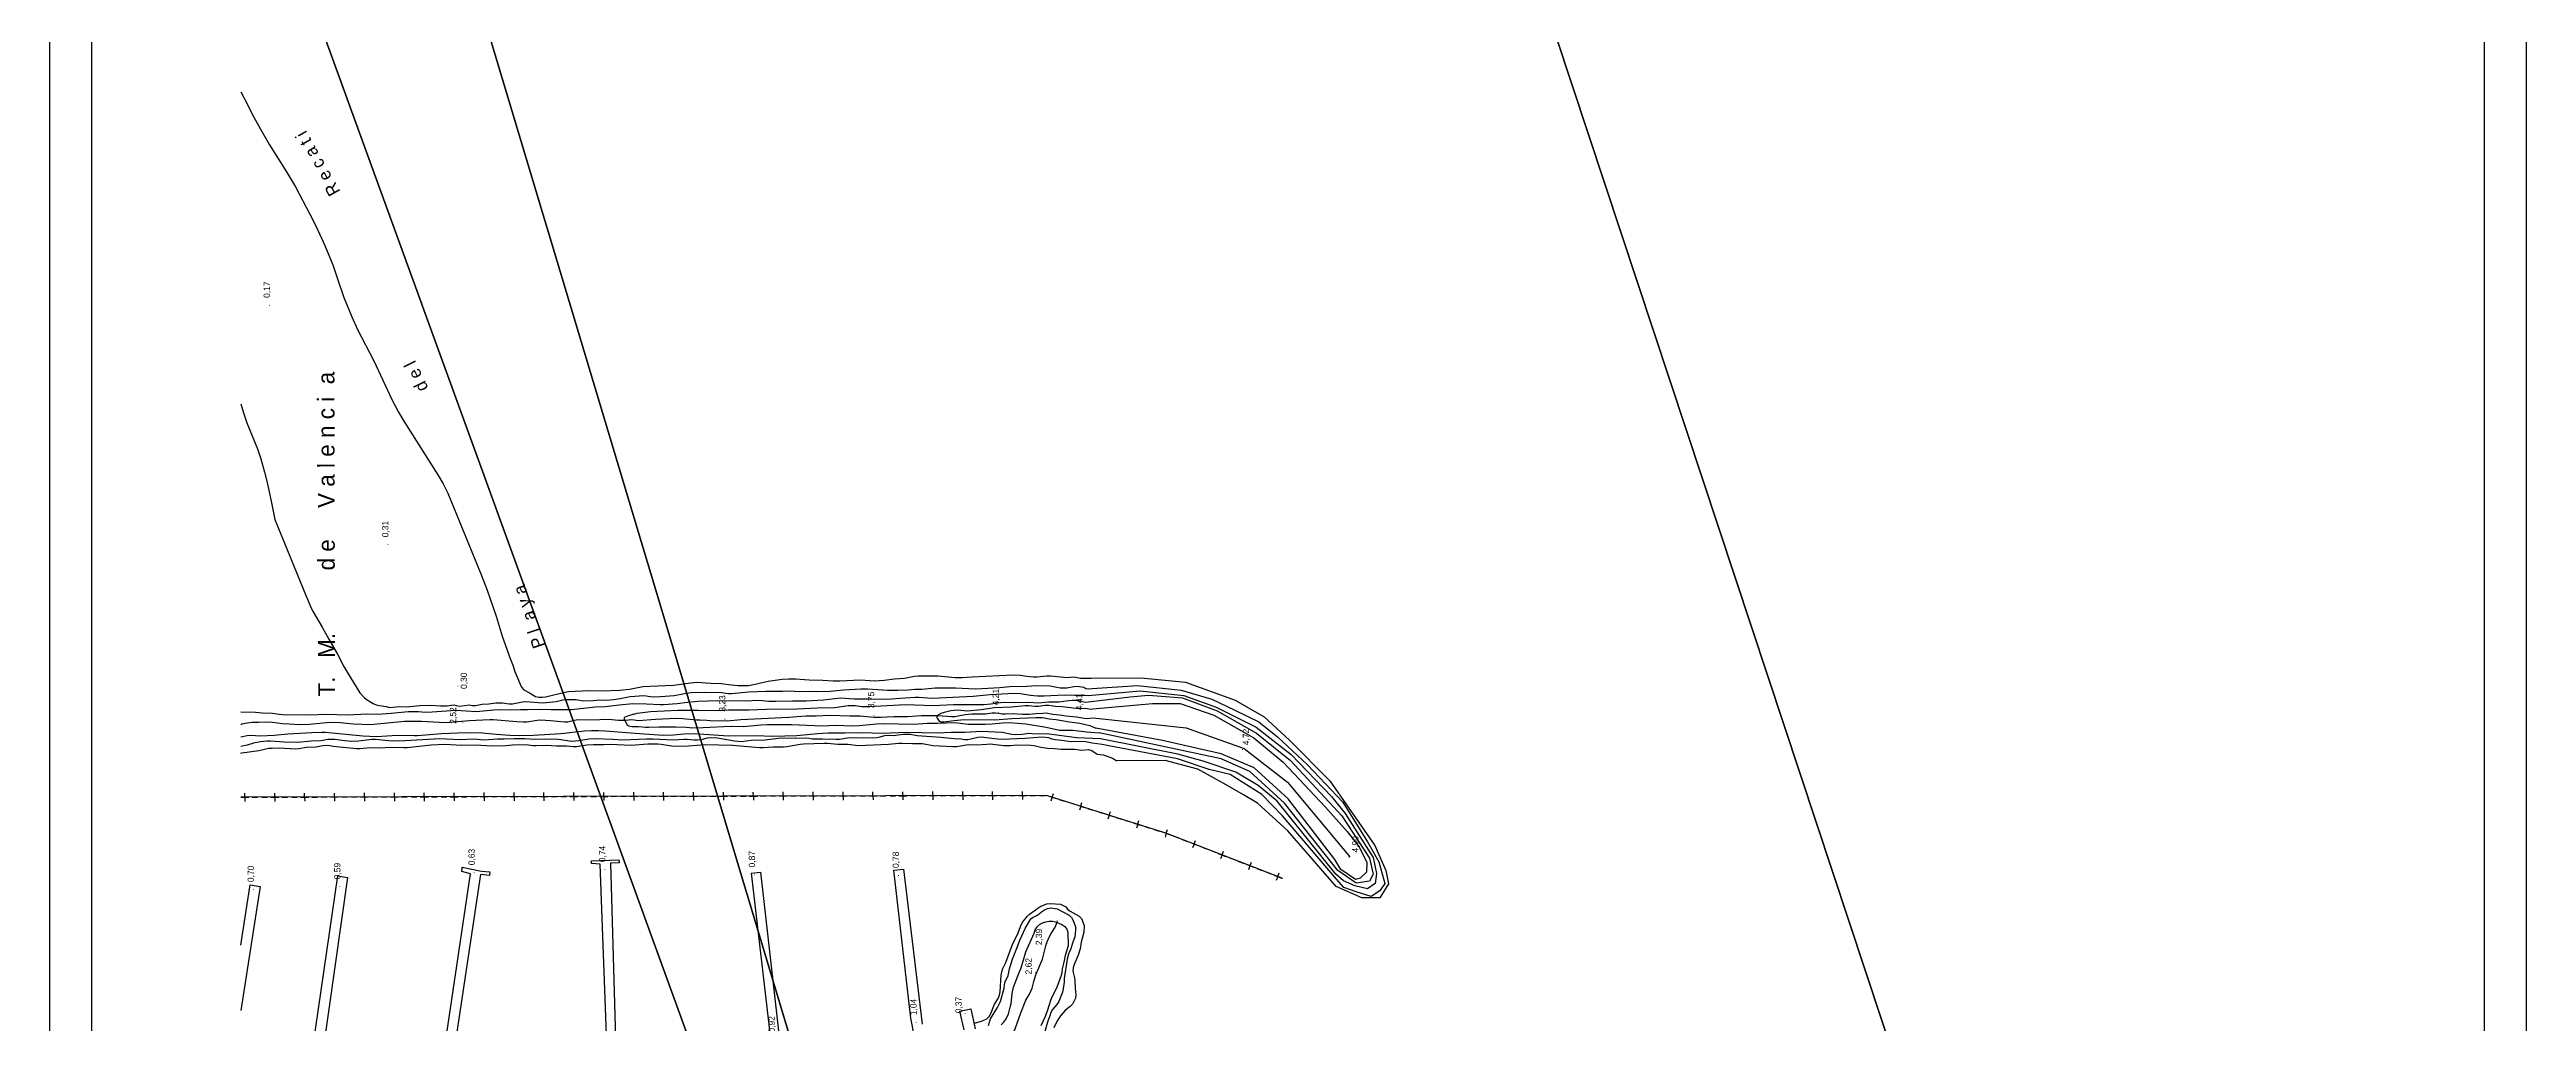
# Model space of a CAD drawing. Extents: x 735054 to 735644, y 4350981 to 4352008.
# Drawn here: x 735054 to 735644, y 4351424 to 4351655 of the extents above; entities that cross this region are included whole.
import ezdxf

# ---------------------------------------------------------------- set-up
doc = ezdxf.new("R2010")
doc.units = 0
doc.layers.get('0').update_dxf_attribs({"linetype": 'CONTINUOUS'})
for name, color, linetype in [('1', 7, 'CONTINUOUS'), ('22', 7, 'CONTINUOUS'), ('24', 7, 'CONTINUOUS'), ('44', 7, 'CONTINUOUS'), ('48', 7, 'CONTINUOUS'), ('50', 7, 'CONTINUOUS'), ('56', 7, 'CONTINUOUS'), ('PATTERN_CLASS', 7, 'CONTINUOUS')]:
    doc.layers.add(name, color=color, linetype=linetype)

msp = doc.modelspace()

# ---------------------------------------------------------------- linework, layer by layer
at = {"layer": '1', "color": 0, "linetype": 'CONTINUOUS'}
for points in [[(735100, 4351494.68), (735100.3, 4351494.79), (735101.08, 4351494.99), (735102.7, 4351495.21), (735104.31, 4351495.2), (735105.93, 4351495.28), (735107.54, 4351495.25), (735109.96, 4351494.92), (735111.57, 4351494.86), (735113.99, 4351494.65), (735116.4, 4351494.73), (735120.41, 4351495.1), (735122.01, 4351495.21), (735123.64, 4351495.14), (735126.86, 4351494.79), (735130.89, 4351494.66), (735139, 4351495.48), (735140.61, 4351495.43), (735143.06, 4351495.48), (735148.71, 4351495.11), (735154.43, 4351495.64), (735156.04, 4351495.73), (735157.65, 4351495.76), (735159.26, 4351495.88), (735160.06, 4351495.86), (735165.71, 4351495.37), (735167.31, 4351495.3), (735168.12, 4351495.33), (735170.52, 4351495.72), (735171.32, 4351495.78), (735173.75, 4351495.63), (735177.02, 4351495.29), (735177.82, 4351495.3), (735179.4, 4351495.71), (735180.21, 4351495.86), (735184.25, 4351495.76), (735186.67, 4351495.92), (735188.3, 4351495.89), (735189.91, 4351495.7), (735190.71, 4351495.67), (735191.52, 4351495.71), (735193.12, 4351495.85), (735194.71, 4351495.63), (735198.74, 4351495.91), (735203.61, 4351496.14), (735205.23, 4351496.07), (735208.46, 4351495.81), (735209.27, 4351495.78), (735210.9, 4351495.7), (735211.72, 4351495.64), (735215.74, 4351495.57), (735219.02, 4351495.86), (735230.44, 4351496.39), (735234.52, 4351496.71), (735236.94, 4351496.72), (735240.19, 4351496.87), (735245.03, 4351496.71), (735245.84, 4351496.73), (735246.64, 4351496.72), (735247.44, 4351496.69), (735250.65, 4351496.42), (735252.25, 4351496.42), (735255.46, 4351496.6), (735258.69, 4351496.54), (735261.93, 4351496.78), (735263.54, 4351496.83), (735265.96, 4351496.78), (735269.18, 4351496.54), (735269.99, 4351496.58), (735272.39, 4351497.03), (735273.99, 4351497.23), (735276.41, 4351497.19), (735277.22, 4351497.23), (735278.82, 4351497.44), (735279.63, 4351497.45), (735280.44, 4351497.36), (735281.23, 4351497.21), (735282.03, 4351497.18), (735283.66, 4351497.25), (735286.06, 4351497.15), (735287.67, 4351497.15), (735289.27, 4351497.24), (735290.89, 4351497.37), (735291.69, 4351497.4), (735292.49, 4351497.3), (735293.28, 4351497.09), (735294.89, 4351496.97), (735296.48, 4351496.7), (735298.89, 4351496.51), (735301.29, 4351496.09), (735302.89, 4351496.27), (735325.03, 4351493.88), (735338.83, 4351488.98), (735349.14, 4351480.9), (735363.98, 4351463.13)], [(735147.29, 4351409.43), (735154.7, 4351459.13), (735152.64, 4351459.65), (735152.74, 4351460.69), (735157.27, 4351459.77), (735159.3, 4351459.59), (735159.17, 4351458.76), (735157.03, 4351458.96), (735149.2, 4351406.7)], [(735187.29, 4351414.38), (735185.51, 4351461.4), (735183.45, 4351461.58), (735183.47, 4351462.25), (735190, 4351462.47), (735190.07, 4351461.73), (735187.98, 4351461.68), (735189.38, 4351414.4)], [(735226.35, 4351418.48), (735221.58, 4351459.26), (735223.68, 4351459.55), (735228.42, 4351418.3)], [(735260.28, 4351420.7), (735259.45, 4351424.79), (735255.47, 4351459.98), (735257.71, 4351460.21), (735262.18, 4351423.31)], [(735100, 4351442.12), (735102.26, 4351456.54), (735104.6, 4351456.14), (735100, 4351426.63)], [(735117.2, 4351417.7), (735123.1, 4351458.62), (735125.45, 4351458.26), (735119.54, 4351416.85)], [(735277.65, 4351414.55), (735278.32, 4351415.01), (735279.05, 4351415.35), (735279.74, 4351415.76), (735281.02, 4351416.74), (735281.63, 4351417.3), (735282.15, 4351417.92), (735282.6, 4351418.6), (735284.32, 4351422.25), (735285.7, 4351426.05), (735286.89, 4351429.07), (735287.71, 4351430.47), (735288.39, 4351431.95), (735288.77, 4351433.53), (735289.26, 4351435.07), (735290.86, 4351438.81), (735291.61, 4351441.98), (735291.85, 4351442.75), (735292.5, 4351444.23), (735292.9, 4351444.93), (735293.79, 4351446.28), (735294.38, 4351447.78), (735294.34, 4351447.92)], [(735272.17, 4351421.96), (735271.13, 4351426.43), (735273.73, 4351427.01), (735274.82, 4351422.27)]]:
    msp.add_lwpolyline(points, dxfattribs=at)
at = {"layer": '22', "color": 0, "linetype": 'CONTINUOUS'}
for points in [[(735100, 4351487.84), (735100.26, 4351487.9), (735104.31, 4351488.44), (735106.69, 4351488.99), (735107.49, 4351489.06), (735109.1, 4351489.07), (735113.14, 4351488.87), (735113.94, 4351488.94), (735115.54, 4351489.23), (735117.98, 4351489.37), (735119.56, 4351489.67), (735120.38, 4351489.75), (735121.18, 4351489.66), (735121.98, 4351489.48), (735127.57, 4351488.93), (735128.38, 4351488.94), (735130.79, 4351489.17), (735133.21, 4351489.13), (735135.63, 4351489.25), (735138.84, 4351489.15), (735139.65, 4351489.19), (735145.3, 4351489.79), (735148.55, 4351489.97), (735152.6, 4351489.77), (735155.81, 4351489.81), (735159.85, 4351489.57), (735163.09, 4351489.7), (735164.69, 4351489.85), (735167.92, 4351489.89), (735169.53, 4351489.66), (735170.33, 4351489.63), (735172.74, 4351489.78), (735175.14, 4351489.61), (735177.54, 4351489.56), (735179.14, 4351489.43), (735179.94, 4351489.44), (735182.37, 4351489.8), (735184, 4351489.92), (735186.42, 4351489.91), (735188.02, 4351489.98), (735192.85, 4351489.71), (735196.88, 4351490.03), (735199.28, 4351490.06), (735200.1, 4351490.02), (735202.5, 4351489.57), (735203.32, 4351489.52), (735206.54, 4351489.58), (735210.57, 4351489.93), (735217.06, 4351489.72), (735223.5, 4351489.17), (735224.32, 4351489.17), (735226.74, 4351489.37), (735229.17, 4351489.37), (735229.97, 4351489.43), (735233.15, 4351489.99), (735233.96, 4351490.07), (735238.82, 4351490.21), (735239.63, 4351490.22), (735242.05, 4351490.02), (735244.48, 4351489.95), (735246.93, 4351489.7), (735254.2, 4351489.99), (735256.64, 4351490.2), (735257.46, 4351490.22), (735259.87, 4351490.11), (735262.29, 4351490.12), (735264.7, 4351489.69), (735269.52, 4351489.43), (735270.32, 4351489.46), (735272.72, 4351489.84), (735273.52, 4351489.87), (735275.13, 4351489.79), (735277.55, 4351490.02), (735278.35, 4351490.03), (735281.58, 4351489.68), (735283.21, 4351489.69), (735284.81, 4351489.82), (735288.03, 4351489.73), (735288.83, 4351489.64), (735290.42, 4351489.3), (735292.03, 4351489.05), (735293.66, 4351488.98), (735295.28, 4351488.78), (735298.52, 4351488.76), (735300.14, 4351488.59), (735301.75, 4351488.68), (735302.53, 4351488.5), (735303.83, 4351487.6), (735305.24, 4351487.44), (735306.01, 4351487.22), (735307.52, 4351486.65), (735308.48, 4351485.98)], [(735274.52, 4351423.55), (735276.08, 4351424), (735276.82, 4351424.31), (735277.55, 4351424.65), (735278.15, 4351425.18), (735278.51, 4351425.86), (735279.42, 4351428.13), (735280.31, 4351429.47), (735280.62, 4351430.21), (735280.74, 4351431.01), (735281.01, 4351435.03), (735281.16, 4351435.83), (735281.41, 4351436.59), (735282.12, 4351438.03), (735283.79, 4351442.57), (735284.91, 4351444.71), (735285.78, 4351446.98), (735286.14, 4351447.7), (735287.14, 4351448.99), (735287.75, 4351449.53), (735289.08, 4351450.46), (735289.7, 4351450.97), (735290.39, 4351451.39), (735291.88, 4351451.99), (735292.68, 4351452.09), (735295.08, 4351451.92), (735296.35, 4351451.26), (735296.79, 4351450.74), (735297.39, 4351450.21), (735299.51, 4351449.04), (735300.08, 4351448.47), (735300.75, 4351446.85)]]:
    msp.add_lwpolyline(points, dxfattribs=at)
at = {"layer": '24', "color": 0, "linetype": 'CONTINUOUS'}
for points in [[(735100, 4351645.24), (735100.82, 4351643.73), (735103.12, 4351639.21), (735104.73, 4351636.32), (735106.88, 4351632.61), (735110.86, 4351626.19), (735113.01, 4351622.59), (735116.48, 4351616.1), (735117.98, 4351613.15), (735120.02, 4351608.65), (735121.9, 4351604.08), (735122.99, 4351600.99), (735124.53, 4351596.26), (735126.43, 4351591.67), (735127.83, 4351588.66), (735131.68, 4351581.17), (735135.97, 4351572.03), (735137.57, 4351568.98), (735138.84, 4351566.84), (735146.95, 4351554.05), (735148.15, 4351551.93), (735149.26, 4351549.7), (735157.16, 4351530.5), (735158.66, 4351526.66), (735160.8, 4351520.42), (735162.21, 4351515.7), (735164.13, 4351510.35), (735164.75, 4351508.82), (735165.27, 4351507.3), (735166.49, 4351504.28), (735166.82, 4351503.54), (735167.35, 4351502.94), (735168.76, 4351502.21), (735170.12, 4351501.34), (735170.91, 4351501.13), (735171.72, 4351501.15), (735172.51, 4351501.28), (735177.21, 4351502.39), (735178.02, 4351502.5), (735182.87, 4351502.76), (735186.1, 4351502.65), (735190.11, 4351502.81), (735192.54, 4351503.09), (735195.74, 4351503.67), (735197.35, 4351503.81), (735203.04, 4351504.04), (735207.06, 4351504.6), (735208.67, 4351504.76), (735211.92, 4351504.53), (735214.36, 4351504.45), (735216.78, 4351504.1), (735218.39, 4351503.96), (735220.02, 4351503.91), (735220.83, 4351503.97), (735222.41, 4351504.25), (735225.57, 4351504.98), (735228.83, 4351505.45), (735230.43, 4351505.56), (735232.07, 4351505.52), (735235.31, 4351505.29), (735238.52, 4351505.22), (735240.98, 4351505.03), (735242.6, 4351505.05), (735247.48, 4351505.32), (735250.72, 4351505.07), (735253.14, 4351505.2), (735255.56, 4351505.51), (735257.96, 4351505.68), (735260.33, 4351506.18), (735261.14, 4351506.28), (735266, 4351506.25), (735270.05, 4351505.86)], [(735270.05, 4351505.86), (735271.69, 4351505.81), (735274.11, 4351505.99), (735283.86, 4351506.45), (735285.49, 4351506.4), (735287.08, 4351506.17), (735288.69, 4351506.04), (735289.49, 4351506.03), (735291.89, 4351506.22), (735292.69, 4351506.21), (735294.29, 4351506.11), (735296.69, 4351505.81), (735298.3, 4351505.98), (735299.87, 4351505.66), (735302.43, 4351505.65)], [(735302.43, 4351505.65), (735314.27, 4351505.78), (735324.89, 4351504.77), (735336.71, 4351500.44), (735343.58, 4351496.51), (735349.58, 4351490.93), (735359.21, 4351481.22), (735369.92, 4351465.87), (735372.51, 4351459.91), (735373.15, 4351456.77), (735371.13, 4351453.44), (735366.86, 4351453.4), (735360.74, 4351456.08), (735349.23, 4351469.39), (735341.96, 4351475.98), (735338.62, 4351477.94), (735334.57, 4351480.31), (735327.8, 4351484.06), (735320, 4351486.11), (735308.48, 4351485.98)], [(735300.75, 4351446.85), (735300.62, 4351445.24), (735300.04, 4351442.89), (735299.79, 4351441.3), (735299.32, 4351439.75), (735298.35, 4351437.53), (735298.13, 4351436.76), (735298.06, 4351435.94), (735298.46, 4351434.38), (735298.53, 4351433.57), (735298.57, 4351431.94), (735298.74, 4351430.33), (735298.66, 4351429.52), (735297.93, 4351428.13), (735297.4, 4351427.53), (735296.74, 4351427.07), (735296.14, 4351426.53), (735295.1, 4351425.3), (735294.63, 4351424.65), (735294.2, 4351423.95), (735293.49, 4351422.5)]]:
    msp.add_lwpolyline(points, dxfattribs=at)
at = {"layer": '44', "color": 0, "linetype": 'CONTINUOUS'}
for points in [[(735100, 4351570.97), (735100.66, 4351568.84), (735101.47, 4351566.46), (735103.96, 4351560.27), (735104.78, 4351557.89), (735105.67, 4351554.73), (735106.28, 4351552.24), (735107.32, 4351547.41), (735107.77, 4351545.01), (735108.15, 4351543.43), (735115.58, 4351525.22), (735116.87, 4351522.19), (735117.24, 4351521.45), (735119.36, 4351517.86), (735120.95, 4351514.96), (735123.07, 4351511.41), (735124.52, 4351508.49), (735125.31, 4351507.09), (735128.35, 4351502.19), (735129.46, 4351501.01), (735130.09, 4351500.51), (735131.5, 4351499.67), (735132.26, 4351499.38), (735133.04, 4351499.18), (735134.63, 4351498.93), (735135.41, 4351498.73), (735137.02, 4351498.89), (735140.24, 4351498.94), (735142.66, 4351499.16), (735145.1, 4351499.25), (735147.51, 4351499.09), (735149.11, 4351499.13), (735150.7, 4351499.33), (735151.29, 4351499.15), (735152.09, 4351499.06), (735154.48, 4351499.35), (735154.76, 4351499.25), (735155.1, 4351499.21), (735155.9, 4351499.22), (735157.48, 4351499.52), (735159.08, 4351499.6), (735160.68, 4351499.85), (735162.28, 4351499.83), (735163.88, 4351499.58), (735164.68, 4351499.58), (735167.04, 4351500.08), (735167.85, 4351500.12), (735171.87, 4351499.81), (735174.28, 4351500.05), (735175.08, 4351500.17), (735176.66, 4351500.53), (735177.47, 4351500.63)], [(735100, 4351497.66), (735103.5, 4351497.59), (735105.11, 4351497.42), (735107.56, 4351497.32), (735109.16, 4351497.11), (735109.98, 4351497.07), (735116.44, 4351496.95), (735120.48, 4351497.1), (735125.32, 4351497), (735130.17, 4351497.19), (735132.58, 4351497.13), (735135.81, 4351497.35), (735139.87, 4351497.74), (735142.3, 4351497.75), (735143.92, 4351497.63), (735145.53, 4351497.64), (735151.22, 4351498.08), (735156.08, 4351497.78), (735160.13, 4351498.15), (735161.74, 4351498.22), (735164.17, 4351498.16), (735166.59, 4351498.24), (735168.22, 4351498.2), (735171.44, 4351498.34), (735173.87, 4351498.21), (735178.76, 4351498.26), (735184.42, 4351498.83), (735186.84, 4351498.94), (735190.09, 4351499.37), (735193.33, 4351499.65), (735196.56, 4351499.59), (735199.81, 4351499.4), (735200.61, 4351499.41), (735203.88, 4351499.65), (735206.35, 4351499.98), (735208.78, 4351500.19), (735213.58, 4351500.34), (735220.04, 4351500.28), (735223.28, 4351500.45), (735225.71, 4351500.25), (735227.33, 4351500.2), (735231.36, 4351500.33), (735234.61, 4351500.29), (735238.68, 4351500.5), (735242.75, 4351500.99), (735245.99, 4351500.79), (735249.21, 4351500.79), (735252.46, 4351500.68), (735254.89, 4351500.74), (735258.11, 4351501.04), (735260.55, 4351501.14), (735261.35, 4351501.15), (735264.59, 4351500.96), (735266.23, 4351500.98), (735274.3, 4351501.41), (735275.93, 4351501.53), (735278.34, 4351501.81), (735284, 4351502.14), (735285.61, 4351502.02), (735287.98, 4351501.61), (735289.61, 4351501.51), (735291.24, 4351501.49), (735296.09, 4351501.74), (735298.5, 4351501.62), (735300.9, 4351501.65), (735301.71, 4351501.54)], [(735177.47, 4351500.63), (735179.87, 4351500.59), (735181.47, 4351500.3), (735183.87, 4351500.38), (735185.49, 4351500.55), (735187.1, 4351500.45), (735188.74, 4351500.61), (735190.34, 4351500.86), (735192.69, 4351501.36), (735195.91, 4351501.53), (735197.51, 4351501.31), (735198.32, 4351501.27), (735199.94, 4351501.33), (735203.17, 4351501.6), (735205.58, 4351502.07), (735207.19, 4351502.26), (735210.41, 4351502.32), (735214.43, 4351502.27), (735216.05, 4351502.06), (735216.87, 4351502.03), (735220.89, 4351502.44), (735224.94, 4351502.62), (735228.99, 4351502.6), (735230.59, 4351502.65), (735233, 4351502.52), (735235.42, 4351502.57), (735237.04, 4351502.51), (735240.26, 4351502.62), (735243.49, 4351502.95), (735247.55, 4351503.17), (735249.16, 4351503.16), (735251.56, 4351502.96), (735253.97, 4351502.87), (735256.41, 4351502.85), (735258.84, 4351502.92), (735260.46, 4351503.06), (735262.07, 4351503.05), (735265.31, 4351503.35), (735270.13, 4351503.42), (735271.73, 4351503.27), (735274.98, 4351503.17), (735280.63, 4351503.45), (735283.05, 4351503.67), (735287.06, 4351503.8), (735289.46, 4351503.98), (735292.68, 4351503.87), (735295.05, 4351503.38), (735295.85, 4351503.36), (735296.65, 4351503.39), (735298.25, 4351503.68), (735299.05, 4351503.75), (735300.64, 4351503.53), (735301.16, 4351503.21), (735301.83, 4351503.12), (735302.63, 4351503.22)], [(735193.55, 4351497.15), (735194.33, 4351497.38), (735197.56, 4351497.73), (735204.02, 4351498.07), (735208.87, 4351498.1), (735213.71, 4351497.96), (735216.12, 4351498.14), (735217.76, 4351498.19), (735221.02, 4351498.15), (735225.1, 4351498.35), (735232.44, 4351498.38), (735237.31, 4351498.64), (735241.38, 4351498.74), (735244.59, 4351499.18), (735246.21, 4351499.16), (735247.83, 4351498.98), (735249.44, 4351498.93), (735258.31, 4351499.46), (735264.78, 4351499.17), (735269.63, 4351499.44), (735276.89, 4351499.43), (735278.52, 4351499.56), (735280.12, 4351499.82), (735281.73, 4351499.98), (735284.17, 4351499.87), (735287.39, 4351499.94), (735289.84, 4351499.8), (735292.24, 4351500.06), (735294.68, 4351500.08), (735297.1, 4351500.41), (735297.9, 4351500.46), (735298.71, 4351500.45), (735299.51, 4351500.33), (735300.28, 4351500.1), (735301.07, 4351499.97)], [(735301.07, 4351499.97), (735311.66, 4351501.24), (735316.02, 4351501.68), (735324.15, 4351500.97), (735332.39, 4351497.94), (735341.72, 4351492.61), (735349.86, 4351486.11), (735362.08, 4351472.96), (735368.62, 4351462.84), (735369.5, 4351459.08), (735368.63, 4351457.34), (735365.44, 4351456.9), (735361.09, 4351459.93), (735348.43, 4351475.98), (735340.14, 4351483.49), (735333.31, 4351486.51), (735304.34, 4351492.64)], [(735301.71, 4351501.54), (735314.06, 4351502.68), (735324.46, 4351501.58), (735332.14, 4351498.76), (735341.71, 4351494.03), (735350.03, 4351487.55), (735359.6, 4351477.49), (735362.87, 4351473.49), (735369.51, 4351462.98), (735370.34, 4351459.23), (735370.03, 4351456.8), (735368.16, 4351455.54), (735365.16, 4351456.25), (735362.47, 4351457.47), (735360.67, 4351459.06), (735346.69, 4351476.41), (735342.18, 4351480.16), (735336.81, 4351483.34), (735329.05, 4351485.93), (735323.02, 4351487.58), (735304.62, 4351491.28)], [(735302.63, 4351503.22), (735313.44, 4351503.92), (735323.82, 4351502.87), (735331.1, 4351500.73), (735336.62, 4351498.06), (735342.33, 4351495.28), (735346.77, 4351491.76), (735353.86, 4351485.07), (735362.3, 4351476.19), (735368.14, 4351466.75), (735370.85, 4351462.01), (735372.32, 4351456.8), (735371.07, 4351455.08), (735369.05, 4351453.74), (735365.49, 4351454.84), (735362.56, 4351455.87), (735360.77, 4351457.88), (735347.95, 4351472.93), (735343.06, 4351477.97), (735335.5, 4351482.76), (735330.51, 4351483.96), (735322.99, 4351486.5), (735306.63, 4351489.59)], [(735193.55, 4351497.15), (735192.02, 4351496.65), (735191.29, 4351496.3), (735191.28, 4351495.99), (735191.91, 4351494.68), (735192.4, 4351494.33), (735193.1, 4351494.16), (735194.71, 4351494.22), (735196.33, 4351494.03), (735197.13, 4351494), (735199.56, 4351494.12), (735203.58, 4351494.12), (735206, 4351494.03), (735207.62, 4351493.9), (735210.05, 4351493.91), (735216.5, 4351494.27), (735219.73, 4351494.16), (735223.77, 4351494.61), (735225.39, 4351494.69), (735231.06, 4351494.66), (735238.35, 4351494.35), (735241.59, 4351494.49), (735245.62, 4351494.36), (735247.26, 4351494.41), (735251.31, 4351494.8), (735252.92, 4351494.89), (735260.17, 4351494.76), (735263.4, 4351494.99), (735265.84, 4351494.98), (735269.94, 4351495.1), (735273.16, 4351494.77), (735277.2, 4351494.77), (735278.83, 4351494.84), (735281.27, 4351495.07), (735282.89, 4351495.11), (735286.89, 4351494.83), (735291.69, 4351494.03), (735294.88, 4351493.3), (735298.08, 4351493.34), (735301.27, 4351492.91), (735304.34, 4351492.64)], [(735301.94, 4351498.32), (735301.14, 4351498.43), (735299.52, 4351498.41), (735298.72, 4351498.48), (735295.5, 4351498.84), (735293.89, 4351498.95), (735292.29, 4351499.18), (735291.49, 4351499.16), (735289.87, 4351498.98), (735289.06, 4351498.98), (735287.46, 4351499.11), (735286.66, 4351499.09), (735283.43, 4351498.77), (735279.42, 4351498.63), (735276.23, 4351498.15), (735273, 4351497.87), (735272.18, 4351497.88), (735270.58, 4351498.04), (735268.98, 4351497.89), (735267.4, 4351497.52), (735266.64, 4351497.26), (735265.91, 4351496.91), (735265.63, 4351496.48), (735265.74, 4351496.15), (735266.2, 4351495.49), (735266.69, 4351495.27), (735267.32, 4351495.28), (735269.76, 4351495.62), (735272.19, 4351495.84), (735279.5, 4351495.77), (735283.55, 4351496.06), (735289.24, 4351496.35), (735290.04, 4351496.34), (735290.84, 4351496.29), (735292.44, 4351496.04), (735294.05, 4351495.87), (735297.25, 4351495.28), (735299.69, 4351494.96), (735302.05, 4351494.45), (735303.54, 4351493.8)], [(735301.94, 4351498.32), (735317.03, 4351499.66), (735323.57, 4351499.67), (735331.56, 4351496.89), (735341.14, 4351491.45), (735348.12, 4351485.67), (735358.15, 4351474.98), (735363.35, 4351469.2), (735366.16, 4351465.52), (735368.05, 4351461.83), (735367.91, 4351459.51), (735366.46, 4351458.06), (735365.29, 4351457.77), (735361.81, 4351460.19), (735360.36, 4351462.54), (735349.3, 4351476.99), (735341.16, 4351484.36), (735333.31, 4351487.67), (735319.38, 4351490.83), (735303.54, 4351493.8)], [(735304.62, 4351491.28), (735298.96, 4351491.52), (735292.43, 4351492.34), (735288.38, 4351492.46), (735287.57, 4351492.55), (735285.97, 4351492.3), (735284.35, 4351492.23), (735283.55, 4351492.27), (735281.19, 4351492.77), (735276.31, 4351493.02), (735272.31, 4351492.77), (735269.1, 4351492.76), (735265.85, 4351492.57), (735258.5, 4351492.73), (735252.77, 4351492.52), (735247.86, 4351492.71), (735243.81, 4351492.59), (735239.8, 4351492.61), (735237.31, 4351492.44), (735232.37, 4351491.94), (735226.64, 4351491.84), (735222.6, 4351491.94), (735216.08, 4351491.87), (735207.94, 4351492.46), (735205.48, 4351492.38), (735203.04, 4351492.14), (735200.61, 4351492.08), (735194.89, 4351492.42), (735186.77, 4351493.11), (735185.12, 4351493.18), (735183.49, 4351493.18), (735181.85, 4351493.08), (735176.19, 4351492.44), (735169.69, 4351492.04), (735166.46, 4351491.99), (735164.04, 4351492.05), (735160.78, 4351492.26), (735157.55, 4351492.56), (735153.5, 4351492.65), (735147.82, 4351492.48), (735142.08, 4351491.96), (735141.27, 4351491.93), (735137.23, 4351492.04), (735132.32, 4351491.72), (735129.06, 4351491.88), (735121.74, 4351492.62), (735120.12, 4351492.74), (735119.3, 4351492.74), (735116.89, 4351492.69), (735111.2, 4351492.38), (735107.96, 4351492.05), (735104.73, 4351491.88), (735102.32, 4351492.01), (735101.5, 4351491.95), (735100, 4351491.66)], [(735306.63, 4351489.59), (735305.04, 4351489.92), (735302.63, 4351490.21), (735301.05, 4351490.54), (735300.25, 4351490.58), (735297.83, 4351490.53), (735297.03, 4351490.6), (735295.44, 4351490.86), (735293.84, 4351491.03), (735293.05, 4351491.2), (735292.29, 4351491.47), (735291.49, 4351491.58), (735290.69, 4351491.61), (735286.68, 4351491.31), (735281.04, 4351491.12), (735279.43, 4351491.22), (735276.22, 4351491.61), (735275.41, 4351491.57), (735273.03, 4351491.03), (735272.22, 4351491.05), (735271.43, 4351491.19), (735269.83, 4351491.23), (735266.61, 4351491.59), (735260.96, 4351492), (735259.35, 4351492.25), (735258.54, 4351492.27), (735257.74, 4351492.25), (735255.32, 4351491.98), (735253.71, 4351492.02), (735252.9, 4351491.89), (735252.14, 4351491.63), (735251.36, 4351491.45), (735248.14, 4351491.39), (735244.9, 4351491.47), (735242.49, 4351491.12), (735241.69, 4351491.09), (735238.44, 4351491.18), (735236.84, 4351491.15), (735236.04, 4351491.19), (735235.25, 4351491.36), (735234.44, 4351491.44), (735232.03, 4351491.33), (735228.8, 4351491.38), (735227.99, 4351491.34), (735224.76, 4351490.91), (735221.52, 4351490.82), (735219.11, 4351490.56), (735217.5, 4351490.68), (735213.49, 4351491.38), (735211.85, 4351491.49), (735211.05, 4351491.39), (735209.48, 4351491.02), (735208.68, 4351490.92), (735207.87, 4351490.94), (735206.26, 4351491.1), (735205.44, 4351491.1), (735203.03, 4351490.91), (735198.2, 4351491.17), (735196.59, 4351491.16), (735190.95, 4351490.92), (735188.53, 4351491.1), (735184.48, 4351491.23), (735182.87, 4351491.16), (735180.45, 4351490.75), (735179.65, 4351490.66), (735178.84, 4351490.65), (735175.62, 4351491.08), (735174.01, 4351491.18), (735169.97, 4351491.07), (735167.54, 4351491.22), (735165.14, 4351491.25), (735162.73, 4351491.17), (735161.12, 4351491.21), (735157.88, 4351490.97), (735155.47, 4351491.14), (735152.23, 4351491.03), (735147.4, 4351491.24), (735137.7, 4351490.72), (735135.26, 4351490.8), (735132.05, 4351491.06), (735131.24, 4351491.07), (735128.01, 4351490.72), (735126.4, 4351490.62), (735124.79, 4351490.74), (735122.36, 4351491.09), (735121.56, 4351491.13), (735120.76, 4351491.09), (735119.18, 4351490.8), (735116.77, 4351490.67), (735113.54, 4351490.4), (735110.31, 4351490.47), (735107.1, 4351490.69), (735106.28, 4351490.69), (735104.67, 4351490.56), (735103.08, 4351490.24), (735101.55, 4351489.72), (735100, 4351489.43)], [(735277.99, 4351423.06), (735278.47, 4351424.58), (735280.15, 4351427.33), (735280.86, 4351428.78), (735281.72, 4351431.9), (735281.76, 4351432.7), (735281.96, 4351433.48), (735282.34, 4351434.2), (735282.64, 4351434.95), (735282.96, 4351436.53), (735283.67, 4351438.84), (735284.91, 4351441.81), (735285.41, 4351443.35), (735286.75, 4351446.31), (735288.01, 4351448.39), (735288.6, 4351448.81), (735289.33, 4351449.14), (735290.01, 4351449.57), (735290.61, 4351450.11), (735291.3, 4351450.53), (735292.04, 4351450.84), (735292.82, 4351451.05), (735294.34, 4351450.83), (735297.14, 4351449.26), (735297.73, 4351448.71), (735298.11, 4351448), (735298.7, 4351446.5), (735298.7, 4351445.72), (735298.52, 4351444.11), (735297.94, 4351442.6), (735297.47, 4351441.06), (735297.1, 4351440.34), (735296.71, 4351438.78), (735295.94, 4351434.18), (735295.97, 4351433.38), (735295.76, 4351431.79), (735295.57, 4351431), (735294.69, 4351428.74), (735294.26, 4351428.06), (735293.18, 4351426.85), (735292.79, 4351426.13), (735292.59, 4351425.35), (735291.98, 4351423.86), (735291.17, 4351420.73)], [(735280.95, 4351423.18), (735281.52, 4351423.76), (735282.01, 4351424.4), (735282.42, 4351425.1), (735282.74, 4351425.84), (735283.16, 4351427.4), (735283.33, 4351428.19), (735283.58, 4351430.62), (735283.95, 4351432.19), (735285.08, 4351435.24), (735285.72, 4351436.72), (735286.84, 4351440.59), (735288.84, 4351445.04), (735289.11, 4351445.8), (735289.54, 4351446.49), (735290.11, 4351447.06), (735290.82, 4351447.43), (735291.58, 4351447.68), (735292.37, 4351447.84), (735293.17, 4351447.86), (735293.95, 4351447.68), (735295.45, 4351447.08), (735296.11, 4351446.61), (735296.61, 4351445.98), (735296.87, 4351445.22), (735296.9, 4351442.02), (735296.2, 4351439.72), (735295.93, 4351438.12), (735295.53, 4351436.55), (735295.43, 4351435.73), (735295.25, 4351434.94), (735294.67, 4351433.43), (735294.17, 4351431.9), (735293.04, 4351429.74), (735292.72, 4351428.99), (735292.04, 4351426.66), (735291.46, 4351425.16), (735290.44, 4351422.95)]]:
    msp.add_lwpolyline(points, dxfattribs=at)
at = {"layer": '56', "color": 0, "linetype": 'CONTINUOUS'}
for p, q in [((735100, 4351477.36), (735101.95, 4351477.36)), ((735100.97, 4351477.36), (735100.97, 4351478.31)), ((735100.97, 4351477.36), (735100.98, 4351476.36)), ((735102.7, 4351477.37), (735104.02, 4351477.37)), ((735105.03, 4351477.37), (735106.34, 4351477.37)), ((735107.12, 4351477.38), (735109.07, 4351477.38)), ((735108.09, 4351477.38), (735108.09, 4351478.32)), ((735108.09, 4351477.38), (735108.1, 4351476.37)), ((735109.82, 4351477.38), (735111.14, 4351477.39)), ((735112.15, 4351477.39), (735113.46, 4351477.39)), ((735114.24, 4351477.39), (735116.19, 4351477.4)), ((735115.21, 4351477.39), (735115.21, 4351478.34)), ((735115.21, 4351477.39), (735115.22, 4351476.39)), ((735116.94, 4351477.4), (735118.26, 4351477.4)), ((735119.26, 4351477.4), (735120.58, 4351477.41)), ((735121.36, 4351477.41), (735123.31, 4351477.41)), ((735122.33, 4351477.41), (735122.33, 4351478.36)), ((735122.33, 4351477.41), (735122.34, 4351476.41)), ((735124.06, 4351477.42), (735125.38, 4351477.42)), ((735126.38, 4351477.42), (735127.7, 4351477.42)), ((735128.48, 4351477.43), (735130.43, 4351477.43)), ((735129.45, 4351477.43), (735129.45, 4351478.37)), ((735129.45, 4351477.43), (735129.46, 4351476.42)), ((735131.18, 4351477.43), (735132.5, 4351477.43)), ((735133.5, 4351477.44), (735134.82, 4351477.44)), ((735135.6, 4351477.44), (735137.55, 4351477.45)), ((735136.57, 4351477.44), (735136.57, 4351478.39)), ((735136.57, 4351477.44), (735136.57, 4351476.44)), ((735138.3, 4351477.45), (735139.62, 4351477.45)), ((735140.62, 4351477.45), (735141.94, 4351477.46)), ((735142.72, 4351477.46), (735144.67, 4351477.46)), ((735143.69, 4351477.46), (735143.69, 4351478.4)), ((735143.69, 4351477.46), (735143.69, 4351476.45)), ((735145.42, 4351477.46), (735146.73, 4351477.47)), ((735147.74, 4351477.47), (735149.06, 4351477.47)), ((735149.84, 4351477.47), (735151.79, 4351477.48)), ((735150.81, 4351477.48), (735150.81, 4351478.42)), ((735150.81, 4351477.48), (735150.81, 4351476.47)), ((735152.54, 4351477.48), (735153.85, 4351477.48)), ((735154.86, 4351477.49), (735156.18, 4351477.49)), ((735156.96, 4351477.49), (735158.91, 4351477.5)), ((735157.93, 4351477.49), (735157.93, 4351478.44)), ((735157.93, 4351477.49), (735157.93, 4351476.49)), ((735159.66, 4351477.5), (735160.97, 4351477.5)), ((735161.98, 4351477.5), (735163.3, 4351477.51)), ((735164.08, 4351477.51), (735166.03, 4351477.51)), ((735165.05, 4351477.51), (735165.05, 4351478.45)), ((735165.05, 4351477.51), (735165.05, 4351476.5)), ((735166.78, 4351477.51), (735168.09, 4351477.52)), ((735169.1, 4351477.52), (735170.42, 4351477.52)), ((735171.19, 4351477.52), (735173.14, 4351477.53)), ((735172.17, 4351477.53), (735172.17, 4351478.47)), ((735172.17, 4351477.53), (735172.17, 4351476.52)), ((735173.89, 4351477.53), (735175.21, 4351477.53)), ((735176.22, 4351477.53), (735177.54, 4351477.54)), ((735178.31, 4351477.54), (735180.26, 4351477.54)), ((735179.29, 4351477.54), (735179.29, 4351478.49)), ((735179.29, 4351477.54), (735179.29, 4351476.54)), ((735181.01, 4351477.55), (735182.33, 4351477.55)), ((735183.34, 4351477.55), (735184.66, 4351477.55)), ((735185.43, 4351477.56), (735187.38, 4351477.56)), ((735186.41, 4351477.56), (735186.41, 4351478.5)), ((735186.41, 4351477.56), (735186.41, 4351476.55)), ((735188.13, 4351477.56), (735189.45, 4351477.57)), ((735190.46, 4351477.57), (735191.78, 4351477.57)), ((735192.55, 4351477.57), (735194.5, 4351477.58)), ((735193.53, 4351477.57), (735193.53, 4351478.52)), ((735193.53, 4351477.57), (735193.53, 4351476.57)), ((735195.25, 4351477.58), (735196.57, 4351477.58)), ((735197.58, 4351477.58), (735198.9, 4351477.59)), ((735199.67, 4351477.59), (735201.62, 4351477.59)), ((735200.65, 4351477.59), (735200.65, 4351478.54)), ((735200.65, 4351477.59), (735200.65, 4351476.59)), ((735202.37, 4351477.59), (735203.69, 4351477.6)), ((735204.7, 4351477.6), (735206.02, 4351477.6)), ((735206.79, 4351477.61), (735208.74, 4351477.61)), ((735207.77, 4351477.61), (735207.77, 4351478.55)), ((735207.77, 4351477.61), (735207.77, 4351476.6)), ((735209.49, 4351477.61), (735210.81, 4351477.61)), ((735211.82, 4351477.62), (735213.14, 4351477.62)), ((735213.91, 4351477.62), (735215.86, 4351477.63)), ((735214.89, 4351477.62), (735214.88, 4351478.57)), ((735214.89, 4351477.62), (735214.89, 4351476.62)), ((735216.61, 4351477.63), (735217.93, 4351477.63)), ((735218.94, 4351477.63), (735220.26, 4351477.64)), ((735221.03, 4351477.64), (735222.98, 4351477.64)), ((735222.01, 4351477.64), (735222, 4351478.58)), ((735222.01, 4351477.64), (735222.01, 4351476.63)), ((735223.73, 4351477.64), (735225.05, 4351477.65)), ((735226.06, 4351477.65), (735227.38, 4351477.65)), ((735228.15, 4351477.65), (735230.1, 4351477.66)), ((735229.13, 4351477.66), (735229.12, 4351478.6)), ((735229.13, 4351477.66), (735229.13, 4351476.65)), ((735230.85, 4351477.66), (735232.17, 4351477.66)), ((735233.18, 4351477.67), (735234.49, 4351477.67)), ((735235.27, 4351477.67), (735237.22, 4351477.67)), ((735236.25, 4351477.67), (735236.24, 4351478.62)), ((735236.25, 4351477.67), (735236.25, 4351476.67)), ((735237.97, 4351477.68), (735239.29, 4351477.68)), ((735240.3, 4351477.68), (735241.61, 4351477.68)), ((735242.39, 4351477.69), (735244.34, 4351477.69)), ((735243.36, 4351477.69), (735243.36, 4351478.63)), ((735243.36, 4351477.69), (735243.37, 4351476.68)), ((735245.09, 4351477.69), (735246.41, 4351477.7)), ((735247.42, 4351477.7), (735248.73, 4351477.7)), ((735249.51, 4351477.7), (735251.46, 4351477.71)), ((735250.48, 4351477.71), (735250.48, 4351478.65)), ((735250.48, 4351477.71), (735250.49, 4351476.7)), ((735252.21, 4351477.71), (735253.53, 4351477.71)), ((735254.53, 4351477.71), (735255.85, 4351477.72)), ((735256.63, 4351477.72), (735258.58, 4351477.72)), ((735257.6, 4351477.72), (735257.6, 4351478.67)), ((735257.6, 4351477.72), (735257.61, 4351476.72)), ((735259.33, 4351477.73), (735260.65, 4351477.73)), ((735261.65, 4351477.73), (735262.97, 4351477.73)), ((735263.75, 4351477.74), (735265.7, 4351477.74)), ((735264.72, 4351477.74), (735264.72, 4351478.68)), ((735264.72, 4351477.74), (735264.73, 4351476.73)), ((735266.45, 4351477.74), (735267.77, 4351477.74)), ((735268.77, 4351477.75), (735270.09, 4351477.75)), ((735270.87, 4351477.75), (735272.82, 4351477.76)), ((735271.84, 4351477.75), (735271.84, 4351478.7)), ((735271.84, 4351477.75), (735271.84, 4351476.75)), ((735273.57, 4351477.76), (735274.89, 4351477.76)), ((735275.89, 4351477.76), (735277.21, 4351477.77)), ((735277.99, 4351477.77), (735279.94, 4351477.77)), ((735278.96, 4351477.77), (735278.96, 4351478.72)), ((735278.96, 4351477.77), (735278.96, 4351476.77)), ((735280.69, 4351477.77), (735282, 4351477.78)), ((735283.01, 4351477.78), (735284.33, 4351477.78)), ((735285.11, 4351477.78), (735287.06, 4351477.79)), ((735286.08, 4351477.79), (735286.08, 4351478.73)), ((735286.08, 4351477.79), (735286.08, 4351476.78)), ((735287.81, 4351477.79), (735289.12, 4351477.79)), ((735290.13, 4351477.8), (735291.45, 4351477.8)), ((735292.2, 4351477.66), (735294.06, 4351477.07)), ((735293.13, 4351477.37), (735292.83, 4351476.41)), ((735293.13, 4351477.37), (735293.42, 4351478.27)), ((735294.78, 4351476.85), (735296.04, 4351476.45)), ((735297, 4351476.15), (735298.25, 4351475.75)), ((735298.99, 4351475.51), (735300.85, 4351474.93)), ((735299.92, 4351475.22), (735299.62, 4351474.26)), ((735299.92, 4351475.22), (735300.21, 4351476.12)), ((735301.57, 4351474.7), (735302.82, 4351474.3)), ((735303.79, 4351474), (735305.04, 4351473.6)), ((735305.78, 4351473.37), (735307.64, 4351472.78)), ((735306.71, 4351473.08), (735306.41, 4351472.12)), ((735306.71, 4351473.08), (735307, 4351473.98)), ((735308.36, 4351472.56), (735309.61, 4351472.16)), ((735310.57, 4351471.85), (735311.83, 4351471.46)), ((735312.57, 4351471.22), (735314.43, 4351470.64)), ((735313.5, 4351470.93), (735313.2, 4351469.97)), ((735313.5, 4351470.93), (735313.78, 4351471.83)), ((735315.14, 4351470.41), (735316.4, 4351470.01)), ((735317.36, 4351469.71), (735318.62, 4351469.31)), ((735320.29, 4351468.78), (735319.99, 4351467.83)), ((735320.29, 4351468.78), (735320.57, 4351469.69)), ((735321.9, 4351468.17), (735323.13, 4351467.69)), ((735324.07, 4351467.33), (735325.3, 4351466.85)), ((735326.02, 4351466.57), (735327.84, 4351465.86)), ((735326.93, 4351466.21), (735326.56, 4351465.28)), ((735326.93, 4351466.21), (735327.27, 4351467.09)), ((735328.53, 4351465.59), (735329.76, 4351465.11)), ((735330.7, 4351464.74), (735331.93, 4351464.27)), ((735332.65, 4351463.98), (735334.47, 4351463.28)), ((735333.56, 4351463.63), (735333.2, 4351462.69)), ((735333.56, 4351463.63), (735333.9, 4351464.51)), ((735335.17, 4351463.01), (735336.4, 4351462.53)), ((735337.34, 4351462.16), (735338.57, 4351461.68)), ((735339.29, 4351461.4), (735341.11, 4351460.7)), ((735340.2, 4351461.05), (735339.83, 4351460.11)), ((735340.2, 4351461.05), (735340.54, 4351461.93)), ((735341.8, 4351460.42), (735343.03, 4351459.95)), ((735343.97, 4351459.58), (735345.2, 4351459.1)), ((735346.83, 4351458.47), (735347.17, 4351459.35)), ((735345.92, 4351458.82), (735347.74, 4351458.11)), ((735346.83, 4351458.47), (735346.47, 4351457.53))]:
    msp.add_line(p, q, dxfattribs=at)
msp.add_lwpolyline([(735319.36, 4351469.08), (735320.43, 4351468.74), (735321.2, 4351468.44)], dxfattribs=at)
at = {"layer": 'PATTERN_CLASS', "color": 0, "linetype": 'CONTINUOUS'}
msp.add_lwpolyline([(735348.06, 4351457.99), (735320.43, 4351468.74), (735291.76, 4351477.8), (735100, 4351477.36)], dxfattribs=at)

# ---------------------------------------------------------------- texts
at = {"layer": '48', "color": 0, "linetype": 'CONTINUOUS'}
for s, p in [(' 0,17', (735106.94, 4351595.62)), ('.', (735106.94, 4351594.12)), (' 0,31', (735135.15, 4351538.66)), ('.', (735135.15, 4351537.16)), (' 0,30', (735153.85, 4351502.56)), ('.', (735151.8, 4351503.56)), (' 3,23', (735215.36, 4351497.15)), (' 3,75', (735250.78, 4351498)), (' 4,21', (735280.44, 4351498.67)), (' 4,41', (735300.31, 4351497.52)), (' 2,52', (735151.28, 4351494.29)), ('.', (735152.99, 4351494.83)), ('.', (735215.36, 4351495.65)), ('.', (735250.78, 4351496.5)), ('.', (735280.44, 4351497.17)), ('.', (735300.31, 4351496.02)), ('.', (735338.53, 4351488.43)), (' 4,72', (735340, 4351489.17)), (' 0,74', (735186.79, 4351461.34)), (' 4,90', (735366.01, 4351463.64)), (' 0,70', (735103.13, 4351456.6)), (' 0,59', (735123.74, 4351457.28)), (' 0,63', (735155.7, 4351460.61)), ('.', (735155.7, 4351459.11)), ('.', (735186.79, 4351459.84)), (' 0,87', (735222.42, 4351460.09)), (' 0,78', (735256.64, 4351459.95)), ('.', (735363.93, 4351462.8)), ('.', (735103.13, 4351455.1)), ('.', (735123.74, 4351455.78)), ('.', (735222.42, 4351458.59)), ('.', (735256.64, 4351458.45)), (' 2,39', (735290.72, 4351441.58)), ('.', (735292.01, 4351442.26)), (' 2,62', (735288.24, 4351434.63)), ('.', (735289.27, 4351435.31)), (' 0,37', (735271.6, 4351425.4)), (' 0,92', (735227.11, 4351420.8)), (' 1,04', (735260.85, 4351424.92)), ('.', (735260.85, 4351423.42)), ('.', (735272.51, 4351425.57))]:
    msp.add_text(s, height=1.5, rotation=90, dxfattribs=at).set_placement(p)
at = {"layer": '50', "color": 0, "linetype": 'CONTINUOUS'}
for s, height, rotation, p in [('R e c a t i', 3, 119.44596, (735123.8, 4351621.49)), ('T.   M.          d e     V a l e n c i  a', 4, 90.09972, (735122.44, 4351501.31)), ('d e l', 3, 115.93263, (735144.74, 4351574.72)), ('P l  a y a', 3, 108.57279, (735172.5, 4351513.39))]:
    msp.add_text(s, height=height, rotation=rotation, dxfattribs=at).set_placement(p)

# ---------------------------------------------------------------- meshes
at = {"color": 0, "linetype": 'CONTINUOUS'}
mesh = msp.add_polyface(dxfattribs=at)
corners = [(735362.5, 4350981), (735054.5, 4352007.5), (735644, 4350981), (735644, 4352007.5), (735054.5, 4350981)]
mesh.append_faces([[corners[k] for k in face] for face in [(0, 1, 4), (1, 0, 2, 3)]], dxfattribs={"vtx0": -1, "color": 0})
mesh = msp.add_polyface(dxfattribs=at)
corners = [(735634, 4350991), (735362.5, 4351811), (735362.5, 4350991), (735064.5, 4351811), (735634, 4351811), (735064.5, 4350991)]
mesh.append_faces([[corners[k] for k in face] for face in [(1, 0, 4), (2, 3, 5)]], dxfattribs={"vtx0": -1, "color": 0})
mesh.append_faces([[corners[k] for k in face] for face in [(0, 1, 3, 2)]], dxfattribs={"vtx0": -1, "vtx2": -1, "color": 0})

doc.saveas('drawing.dxf')
